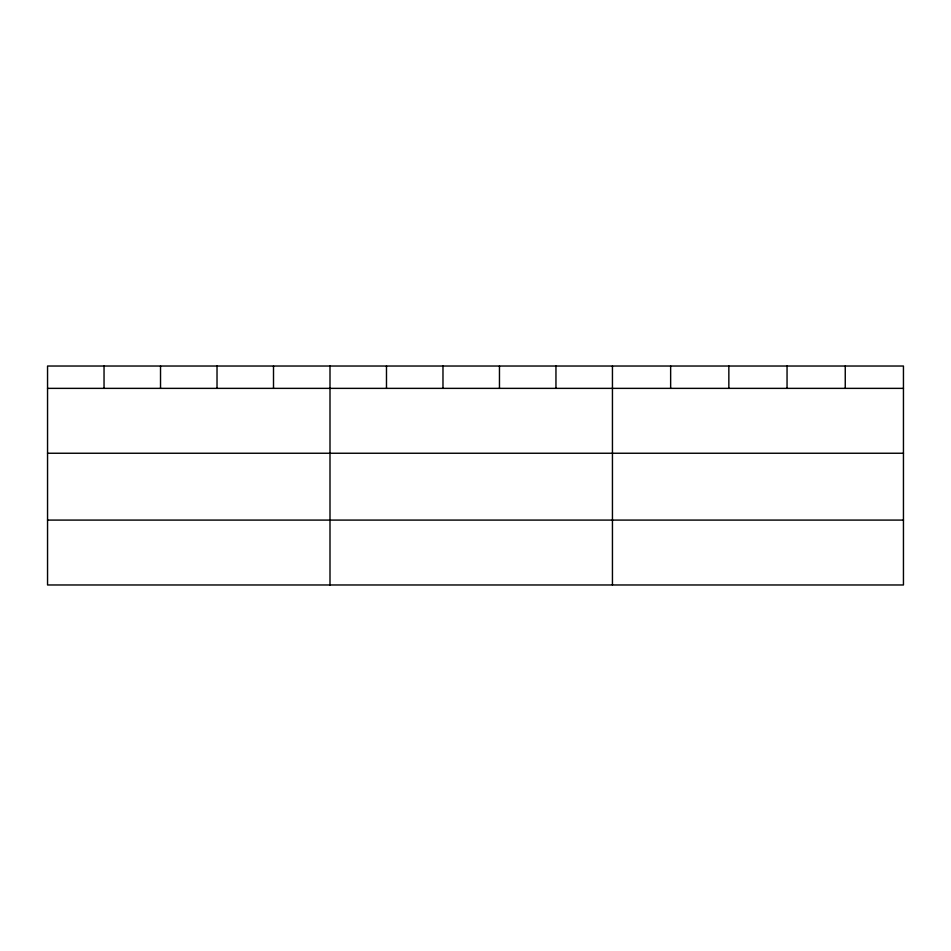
<?xml version="1.0" encoding="UTF-8"?>
<svg xmlns="http://www.w3.org/2000/svg" width="951" height="951" viewBox="0 0 951 951"><rect width="100%" height="100%" fill="white"/><g stroke="black" fill="none" stroke-linecap="round" stroke-linejoin="round"><path stroke-width="1.43" d="M903.45 453.247L903.45 366.028L47.55 366.028L47.55 584.972L903.45 584.972L903.45 453.247L47.55 453.247M47.55 388.365L903.45 388.365M47.55 520.09L903.45 520.09M845.249 366.028L845.249 388.365M787.048 366.028L787.048 388.365M728.846 366.028L728.846 388.365M670.645 366.028L670.645 388.365M612.444 366.028L612.444 584.972M555.955 366.028L555.955 388.365M499.465 366.028L499.465 388.365M442.976 366.028L442.976 388.365M386.486 366.028L386.486 388.365M329.997 366.028L329.997 584.972M273.508 366.028L273.508 388.365M217.018 366.028L217.018 388.365M160.529 366.028L160.529 388.365M104.039 366.028L104.039 388.365"/></g></svg>
